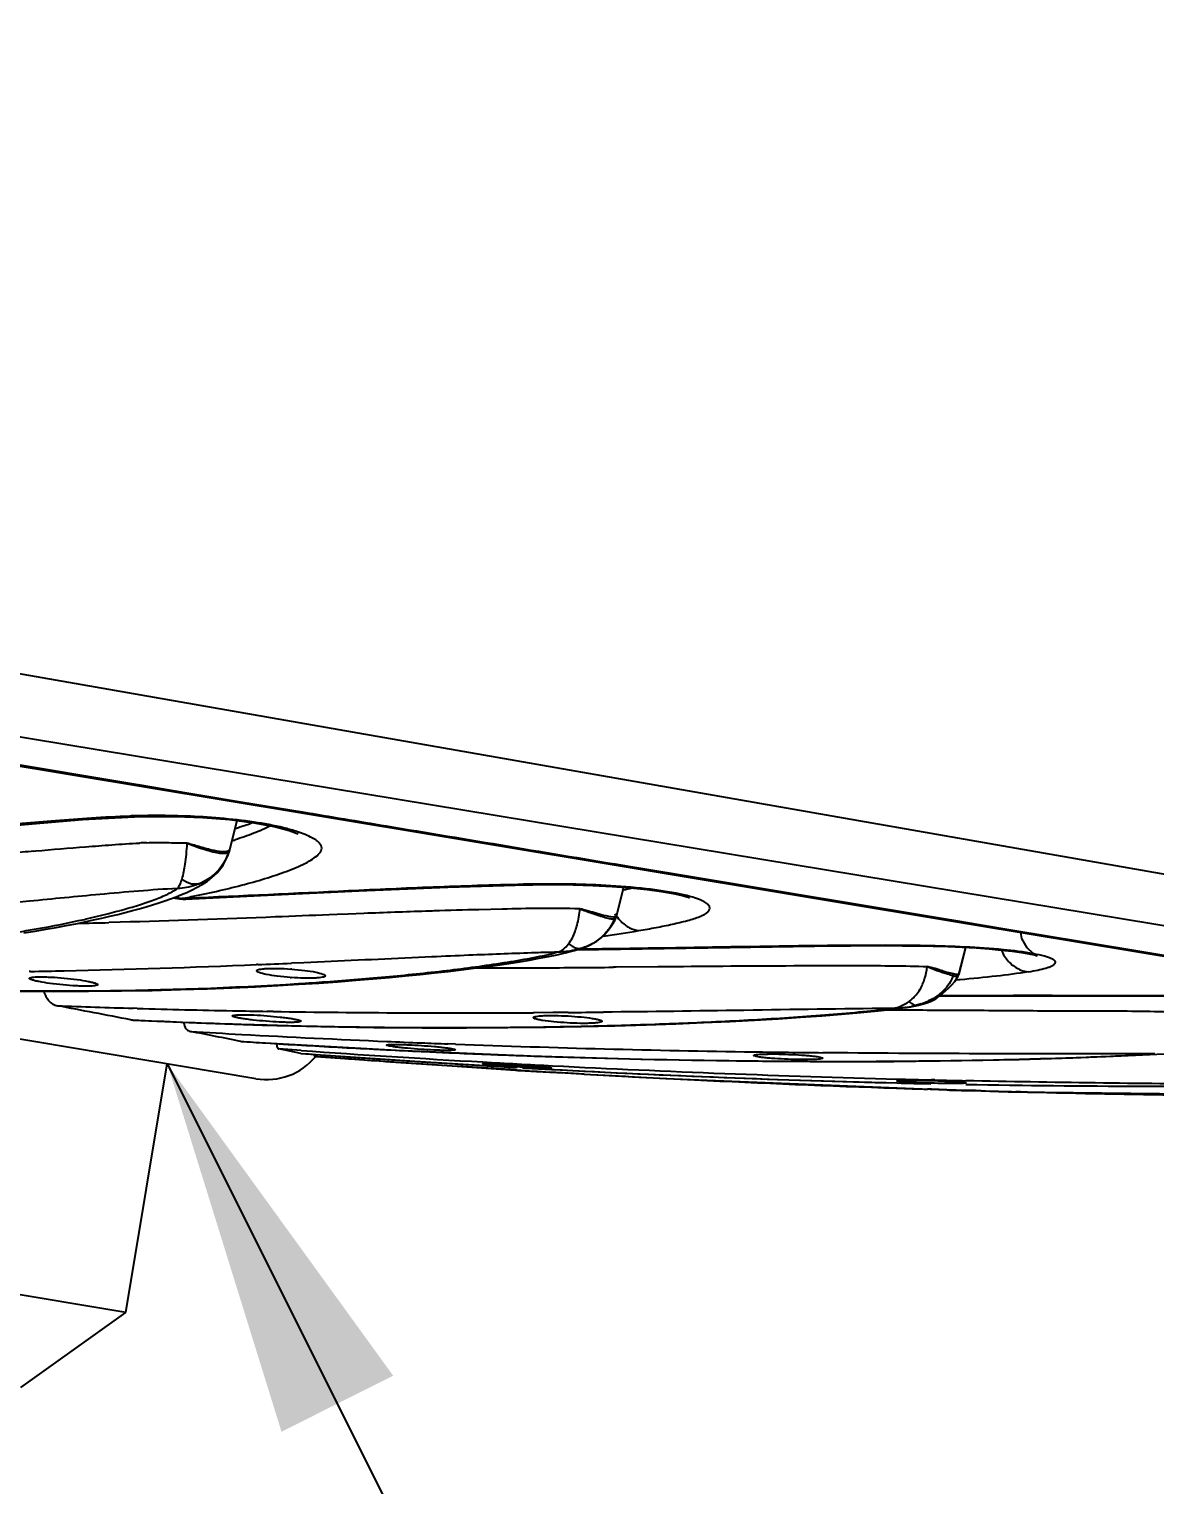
# Model space of a CAD drawing. Header units: millimetres. Extents: x 601 to 1195, y -13 to 407.
# Drawn here: x 843.23 to 850.63, y 293.9 to 303.48 of the extents above; entities that cross this region are included whole.
import ezdxf

# ---------------------------------------------------------------- set-up
doc = ezdxf.new("R2010")
doc.units = ezdxf.units.MM
doc.header["$LTSCALE"] = 0.1
doc.linetypes.add('CENTERX2', pattern=[101.6, 63.5, -12.7, 12.7, -12.7])
doc.layers.add('CENTER', color=1, linetype='CENTERX2')
doc.layers.add('DIM', color=3, linetype='Continuous')
doc.styles.get("Standard").update_dxf_attribs({"font": 'arial.ttf'})
doc.dimstyles.new('ISO-25', dxfattribs={"dimtxt": 2.5, "dimasz": 2.5, "dimexe": 1.25, "dimexo": 0.625, "dimtad": 1, "dimlfac": 1.666667, "dimtxsty": 'Standard', "dimcen": 2.5, "dimadec": 0, "dimazin": 0, "dimtfac": 1, "dimtmove": 0, "dimatfit": 3, "dimfxl": 0, "dimarcsym": 0})

# ---------------------------------------------------------------- blocks, each defined once
blk = doc.blocks.new('*D4')
at = {"layer": 'Defpoints', "color": 0}
for p in [(824.1651, 295.6455), (836.7548, 295.6455), (888.9578, 151.3703)]:
    blk.add_point(p, dxfattribs=at)
at = {"layer": 'DIM', "color": 0, "lineweight": -2}
for p, q in [((836.1298, 295.6455), (822.9151, 295.6455)), ((824.1651, 153.8703), (824.1651, 293.1455)), ((888.3328, 151.3703), (822.9151, 151.3703))]:
    blk.add_line(p, q, dxfattribs=at)
at = {"layer": 'DIM', "color": 0}
for points in [[(823.7484, 293.1455), (824.5818, 293.1455), (824.1651, 295.6455)], [(823.7484, 153.8703), (824.5818, 153.8703), (824.1651, 151.3703)]]:
    blk.add_solid(points, dxfattribs=at)
at = {"layer": 'DIM', "color": 0, "insert": (822.0377, 223.5079), "char_height": 2.5, "attachment_point": 5, "rotation": 90}
blk.add_mtext('240,46', dxfattribs=at)
blk = doc.blocks.new('*D5')
at = {"layer": 'Defpoints', "color": 0}
for p in [(838.0107, 303.1502), (836.2548, 292.657), (983.3242, 282.0503), (883.1603, 269.0496), (983.3242, 148.4962)]:
    blk.add_point(p, dxfattribs=at)
at = {"layer": 'DIM', "color": 0, "lineweight": -2}
blk.add_line((836.1516, 292.0406), (833.2544, 274.7278), dxfattribs=at)
blk.add_arc((983.3242, 1171.5096), 908.0016, 260.6577525, 269.8422475, dxfattribs=at)
at = {"layer": 'DIM', "color": 0}
for points in [[(835.8588, 275.1404), (835.9952, 275.9625), (833.4607, 275.9607)], [(980.8248, 263.9281), (980.8237, 263.0948), (983.3242, 263.508)]]:
    blk.add_solid(points, dxfattribs=at)
at = {"layer": 'DIM', "color": 0, "insert": (908.2917, 268.5214), "char_height": 2.5, "attachment_point": 5, "rotation": 355.25}
blk.add_mtext('10°', dxfattribs=at)
blk = doc.blocks.new('*D6')
at = {"layer": 'Defpoints', "color": 0}
for p in [(836.7548, 295.6455), (836.7548, 240.8604), (985.0157, 151.3703)]:
    blk.add_point(p, dxfattribs=at)
at = {"layer": 'DIM', "color": 0, "lineweight": -2}
for p, q in [((836.7548, 295.0205), (836.7548, 239.6104)), ((985.0157, 151.9953), (985.0157, 242.1104)), ((982.5157, 240.8604), (839.2548, 240.8604))]:
    blk.add_line(p, q, dxfattribs=at)
at = {"layer": 'DIM', "color": 0}
for points in [[(839.2548, 241.2771), (839.2548, 240.4438), (836.7548, 240.8604)], [(982.5157, 241.2771), (982.5157, 240.4438), (985.0157, 240.8604)]]:
    blk.add_solid(points, dxfattribs=at)
at = {"layer": 'DIM', "color": 0, "insert": (910.8853, 242.9878), "char_height": 2.5, "attachment_point": 5}
blk.add_mtext('247,1', dxfattribs=at)
blk = doc.blocks.new('*D7')
at = {"layer": 'Defpoints', "color": 0}
for p in [(1049.7114, 364.4281), (818.8103, 303.1346), (1049.7114, 217.4557)]:
    blk.add_point(p, dxfattribs=at)
at = {"layer": 'DIM', "color": 0, "lineweight": -2}
for p, q in [((818.8103, 303.7596), (818.8103, 365.6781)), ((1049.7114, 218.0807), (1049.7114, 365.6781)), ((821.3103, 364.4281), (1047.2114, 364.4281))]:
    blk.add_line(p, q, dxfattribs=at)
at = {"layer": 'DIM', "color": 0}
for points in [[(821.3103, 364.8448), (821.3103, 364.0115), (818.8103, 364.4281)], [(1047.2114, 364.8448), (1047.2114, 364.0115), (1049.7114, 364.4281)]]:
    blk.add_solid(points, dxfattribs=at)
at = {"layer": 'DIM', "color": 0, "insert": (934.2608, 366.5555), "char_height": 2.5, "attachment_point": 5}
blk.add_mtext('384,84', dxfattribs=at)

msp = doc.modelspace()

# ---------------------------------------------------------------- linework, layer by layer
for p, q in [((837.7039, 300.1953), (854.9157, 297.1776)), ((844.1383, 298.6581), (837.2868, 299.7904)), ((844.7182, 296.5717), (829.5269, 299.1139)), ((842.3297, 298.7683), (845.0186, 298.3206)), ((842.332, 298.7756), (843.9412, 298.5074)), ((854.588, 296.9358), (844.1383, 298.6581)), ((843.9412, 298.5074), (844.1076, 298.4797)), ((844.1076, 298.4797), (844.63, 298.3926)), ((844.63, 298.3926), (845.0217, 298.3274)), ((843.5773, 298.2777), (843.9187, 298.2956)), ((843.9186, 298.2956), (843.8896, 298.3005)), ((843.9187, 298.2956), (843.9186, 298.2956)), ((844.5431, 298.0719), (844.5943, 298.2699)), ((845.0186, 298.3206), (849.4331, 297.5868)), ((844.5439, 298.0711), (844.5441, 298.0768)), ((843.258, 298.0694), (843.2694, 298.0705)), ((844.5022, 297.977), (844.536, 298.0449)), ((844.536, 298.0449), (844.5435, 298.0694)), ((844.5435, 298.0694), (844.5439, 298.0711)), ((844.3991, 297.8728), (844.4287, 297.896)), ((844.4287, 297.896), (844.4624, 297.9272)), ((844.4624, 297.9272), (844.5022, 297.977)), ((847.1795, 297.9683), (847.2236, 297.961)), ((847.2236, 297.961), (847.5948, 297.8992)), ((847.5948, 297.8992), (849.2938, 297.6167)), ((844.2637, 297.7981), (844.2983, 297.8142)), ((844.2983, 297.8142), (844.3315, 297.8312)), ((844.3315, 297.8312), (844.3642, 297.8498)), ((844.3642, 297.8498), (844.3991, 297.8728)), ((845.3952, 297.8072), (845.9813, 297.8333)), ((845.9813, 297.8333), (846.497, 297.8479)), ((846.4964, 297.8517), (846.479, 297.8514)), ((846.4969, 297.8479), (846.479, 297.8514)), ((846.4969, 297.8479), (846.5393, 297.8485)), ((847.09, 297.6417), (847.1391, 297.8315)), ((844.0784, 297.7289), (844.118, 297.742)), ((844.118, 297.742), (844.1561, 297.7554)), ((844.2297, 297.7574), (844.2547, 297.7623)), ((844.2299, 297.7592), (844.2556, 297.7603)), ((844.2524, 297.7541), (844.2575, 297.7544)), ((844.2556, 297.7603), (844.2756, 297.7612)), ((844.2582, 297.7544), (844.2561, 297.7543)), ((843.6496, 297.6163), (843.7048, 297.6286)), ((843.7048, 297.6286), (843.7578, 297.641)), ((843.7509, 297.6593), (843.7559, 297.6606)), ((843.826, 297.6013), (843.7514, 297.5992)), ((843.8579, 297.6657), (843.9052, 297.6781)), ((845.2515, 297.6523), (845.1994, 297.6502)), ((845.3248, 297.6552), (845.2515, 297.6523)), ((845.428, 297.6593), (845.3248, 297.6552)), ((845.877, 297.6754), (845.8355, 297.674)), ((845.8885, 297.6758), (845.877, 297.6754)), ((846.3408, 297.6876), (846.1851, 297.6841)), ((847.0802, 297.6181), (847.085, 297.6283)), ((847.09, 297.6417), (847.09, 297.6418)), ((849.2938, 297.6167), (849.4351, 297.5932)), ((847.0152, 297.5256), (847.0372, 297.5517)), ((849.4331, 297.5868), (851.8912, 297.1781)), ((849.4351, 297.5932), (849.7353, 297.5433)), ((849.7353, 297.5433), (849.87, 297.5208)), ((849.87, 297.5208), (851.235, 297.2934)), ((846.7521, 297.3998), (846.8036, 297.413)), ((846.8036, 297.413), (846.8522, 297.4275)), ((846.8298, 297.4209), (847.2586, 297.4269)), ((846.8631, 297.4236), (846.8374, 297.4233)), ((846.8522, 297.4275), (846.8638, 297.4314)), ((846.8748, 297.4238), (846.8631, 297.4236)), ((846.8644, 297.4316), (846.8638, 297.4314)), ((846.8802, 297.4374), (846.8644, 297.4316)), ((846.8644, 297.4317), (846.8761, 297.4359)), ((846.8761, 297.4359), (846.8762, 297.436)), ((846.8762, 297.436), (846.8989, 297.4451)), ((846.8762, 297.436), (846.8797, 297.4373)), ((846.8989, 297.4451), (846.9173, 297.4532)), ((848.3921, 297.4446), (848.8659, 297.4474)), ((848.8659, 297.4474), (848.8581, 297.4496)), ((848.8659, 297.4474), (848.9701, 297.4469)), ((849.3861, 297.436), (849.3401, 297.2573)), ((849.3428, 297.2592), (849.3885, 297.4359)), ((844.7296, 297.3227), (844.7212, 297.3224)), ((845.0341, 297.3355), (844.9515, 297.332)), ((845.1687, 297.3413), (845.0341, 297.3355)), ((846.127, 297.3842), (846.1191, 297.3838)), ((846.1406, 297.3847), (846.127, 297.3842)), ((846.1451, 297.3849), (846.1406, 297.3847)), ((846.5817, 297.3641), (846.642, 297.3757)), ((846.642, 297.3757), (846.6988, 297.3876)), ((846.6988, 297.3876), (846.7521, 297.3998)), ((843.2346, 297.2778), (843.226, 297.2776)), ((847.0886, 297.3053), (847.0697, 297.3052)), ((847.3609, 297.3076), (847.0886, 297.3053)), ((847.395, 297.3079), (847.3609, 297.3076)), ((847.4258, 297.3082), (847.395, 297.3079)), ((849.3438, 297.2221), (849.3256, 297.2205)), ((849.3427, 297.259), (849.3401, 297.2574)), ((849.3504, 297.2227), (849.3438, 297.2221)), ((843.1275, 297.1482), (843.3832, 297.1467)), ((843.3832, 297.1467), (843.6177, 297.1473)), ((843.6634, 297.1505), (843.6787, 297.1506)), ((844.8614, 297.1851), (844.9997, 297.1931)), ((844.9997, 297.1931), (845.1309, 297.2016)), ((845.1309, 297.2016), (845.2556, 297.2103)), ((849.2509, 297.1472), (849.2748, 297.1696)), ((849.7062, 297.1174), (849.7005, 297.1186)), ((843.9378, 297.0345), (843.9099, 297.0353)), ((848.8086, 297.0188), (848.9138, 297.0305)), ((848.8737, 297.026), (848.9892, 297.0251)), ((848.9138, 297.0305), (848.9894, 297.0403)), ((848.9892, 297.0251), (849.0749, 297.0244)), ((848.9907, 297.0405), (848.9894, 297.0403)), ((849.0568, 297.0519), (849.0686, 297.0547)), ((849.0686, 297.0547), (849.0753, 297.0563)), ((849.0753, 297.0563), (849.0754, 297.0564)), ((849.0754, 297.0564), (849.0939, 297.0645)), ((849.1237, 297.0689), (849.1555, 297.0792)), ((849.2169, 297.118), (849.7005, 297.1174)), ((849.7005, 297.1174), (850.3044, 297.1175)), ((843.895, 296.9593), (843.9075, 296.9587)), ((843.8951, 296.9593), (843.9075, 296.958)), ((843.9074, 296.9578), (844.3303, 296.9397)), ((844.3303, 296.9397), (844.7595, 296.9252)), ((844.8304, 297.0144), (844.7917, 297.0151)), ((846.5472, 297.0063), (846.5417, 297.0062)), ((846.6715, 297.0071), (846.5472, 297.0063)), ((846.7714, 297.0078), (846.6715, 297.0071)), ((848.5709, 296.9967), (848.6941, 297.0076)), ((848.6941, 297.0076), (848.8086, 297.0188)), ((844.9309, 296.9217), (845.014, 296.9197)), ((846.3739, 296.9079), (846.6251, 296.9108)), ((846.6251, 296.9108), (846.8597, 296.915)), ((846.8597, 296.915), (847.0793, 296.9202)), ((844.6181, 296.8176), (844.6229, 296.817)), ((844.6229, 296.817), (845.642, 296.7588)), ((845.0131, 296.7385), (844.8682, 296.7677)), ((845.0149, 296.7574), (844.8682, 296.7677)), ((845.0131, 296.7385), (845.014, 296.7384)), ((845.014, 296.7384), (845.7639, 296.6864)), ((845.4942, 296.7667), (845.5777, 296.7624)), ((845.8051, 296.7515), (845.863, 296.7488)), ((846.0307, 296.7992), (845.9798, 296.8012)), ((848.4519, 296.743), (848.4463, 296.7431)), ((848.4782, 296.7427), (848.4519, 296.743)), ((850.4099, 296.7216), (850.6921, 296.7366)), ((843.8614, 295.0342), (844.135, 296.6693)), ((845.1006, 296.7205), (845.1117, 296.7187)), ((845.1116, 296.7186), (846.4246, 296.628)), ((845.7639, 296.6864), (846.4357, 296.6457)), ((846.208, 296.6432), (846.0433, 296.6539)), ((846.103, 296.6652), (846.2095, 296.6588)), ((846.3164, 296.6363), (846.208, 296.6432)), ((846.6447, 296.7181), (846.6876, 296.7167)), ((847.8785, 296.6893), (848.4273, 296.6852)), ((848.3647, 296.6863), (848.4463, 296.6861)), ((846.4247, 296.6296), (846.3164, 296.6363)), ((846.4303, 296.6277), (846.4246, 296.6281)), ((846.4246, 296.6281), (846.4415, 296.6271)), ((846.4346, 296.629), (846.4247, 296.6296)), ((846.491, 296.6241), (846.4303, 296.6277)), ((846.4415, 296.6271), (846.49, 296.6242)), ((846.49, 296.6242), (846.5633, 296.6199)), ((846.5633, 296.6199), (846.6505, 296.6146)), ((846.6505, 296.6146), (846.6598, 296.6141)), ((846.8079, 296.6068), (846.6506, 296.6159)), ((846.6598, 296.6141), (846.7355, 296.6097)), ((846.8765, 296.6029), (846.8079, 296.6068)), ((846.8764, 296.6013), (847.4143, 296.5724)), ((847.4143, 296.5724), (849.2621, 296.4979)), ((848.6024, 296.5529), (849.0195, 296.5421)), ((849.1833, 296.5637), (849.1626, 296.5642)), ((849.1433, 296.5027), (849.136, 296.5029)), ((849.1608, 296.5022), (849.1433, 296.5027)), ((849.2621, 296.499), (849.1608, 296.5022)), ((849.3866, 296.4953), (849.2621, 296.499)), ((849.2799, 296.4975), (849.2621, 296.498)), ((849.2621, 296.498), (849.2792, 296.4975)), ((849.3853, 296.4946), (849.4891, 296.4916)), ((849.4522, 296.4934), (849.3866, 296.4953)), ((849.3878, 296.5345), (849.4042, 296.5341)), ((849.4892, 296.4924), (849.4522, 296.4934)), ((849.4891, 296.4916), (849.5733, 296.4895)), ((849.7483, 296.4855), (849.7162, 296.4863)), ((849.7162, 296.4854), (852.1423, 296.4573)), ((849.7934, 296.4844), (849.7483, 296.4855)), ((843.8614, 295.0342), (839.6, 295.7473)), ((843.1706, 294.5414), (843.8614, 295.0342))]:
    msp.add_line(p, q)
for points in [[(842.1187, 298.135), (842.4393, 298.1691), (842.8177, 298.2087), (843.1958, 298.2456), (843.5773, 298.2777)], [(843.9186, 298.2956), (844.0181, 298.298), (844.1904, 298.2978), (844.3678, 298.2909), (844.5434, 298.2765), (844.7046, 298.2557), (844.8384, 298.2308), (844.9358, 298.2055), (844.9892, 298.186), (844.9957, 298.1828)], [(844.1561, 297.7554), (844.1927, 297.769), (844.2284, 297.7831), (844.2637, 297.7981)], [(844.2555, 297.7543), (844.7949, 297.7788), (845.3952, 297.8072)], [(846.5393, 297.8485), (846.672, 297.8491), (846.8038, 297.8478), (846.9341, 297.8441), (847.0615, 297.8375), (847.182, 297.8282), (847.2913, 297.8168), (847.3858, 297.8039), (847.4632, 297.7903), (847.5223, 297.7769), (847.5612, 297.7655), (847.5699, 297.7624)], [(843.9052, 297.6781), (843.9508, 297.6906), (843.9949, 297.7032), (844.0374, 297.716), (844.0784, 297.7289)], [(844.1767, 297.7631), (844.187, 297.7607), (844.2024, 297.7578), (844.2159, 297.7559), (844.2275, 297.7548), (844.2372, 297.7542), (844.2451, 297.754), (844.2524, 297.7541)], [(843.1917, 297.5312), (843.2657, 297.5432), (843.3367, 297.5553), (843.4046, 297.5674), (843.4697, 297.5796), (843.5322, 297.5918), (843.5921, 297.604), (843.6496, 297.6163)], [(843.7578, 297.641), (843.8088, 297.6533), (843.8579, 297.6657)], [(847.0372, 297.5517), (847.0543, 297.5748), (847.0684, 297.5964), (847.0802, 297.6181)], [(847.085, 297.6283), (847.0872, 297.6336), (847.0888, 297.6381), (847.09, 297.6416)], [(846.9173, 297.4532), (846.9373, 297.463), (846.9613, 297.4779), (846.9884, 297.4993), (847.0152, 297.5256)], [(849.8455, 297.3842), (849.8552, 297.3812), (849.8532, 297.3823), (849.8296, 297.3967), (849.7921, 297.4324), (849.7568, 297.4936), (849.749, 297.5343)], [(847.2586, 297.4269), (847.8346, 297.4361), (848.3921, 297.4446)], [(848.9701, 297.4469), (849.072, 297.4458), (849.1718, 297.4439), (849.2695, 297.4411), (849.3646, 297.4372)], [(849.3646, 297.4372), (849.4556, 297.4322), (849.5415, 297.426), (849.6208, 297.4188), (849.6922, 297.4109), (849.7537, 297.4025), (849.803, 297.394), (849.8377, 297.3863), (849.8455, 297.3842)], [(845.2556, 297.2103), (845.3744, 297.2193), (845.4876, 297.2286), (845.5956, 297.2381), (845.6988, 297.2478), (845.7974, 297.2577), (845.8917, 297.2677), (845.982, 297.2778), (846.0686, 297.2881), (846.1517, 297.2985), (846.2315, 297.309), (846.3081, 297.3198), (846.3815, 297.3306), (846.4515, 297.3417), (846.5182, 297.3528), (846.5817, 297.3641)], [(849.2748, 297.1696), (849.2958, 297.1907), (849.3146, 297.2121), (849.3307, 297.2349), (849.3373, 297.2463)], [(849.3373, 297.2463), (849.3401, 297.2522), (849.3423, 297.2576), (849.3427, 297.259)], [(843.6177, 297.1473), (843.834, 297.1497), (844.0347, 297.1533), (844.2217, 297.1581)], [(844.2217, 297.1581), (844.3966, 297.1638), (844.5608, 297.1703), (844.7154, 297.1774), (844.8614, 297.1851)], [(849.1555, 297.0792), (849.1914, 297.0985), (849.2236, 297.1231), (849.2509, 297.1472)], [(848.9906, 297.0404), (848.9973, 297.0414), (849.0069, 297.0429), (849.0165, 297.0444), (849.0258, 297.046), (849.0353, 297.0477), (849.0455, 297.0496), (849.0568, 297.0519)], [(849.0754, 297.0564), (849.0994, 297.0627), (849.1237, 297.0689)], [(850.3044, 297.1175), (850.6116, 297.1166), (850.9001, 297.1142), (851.1701, 297.1089)], [(847.0793, 296.9202), (847.2854, 296.9264), (847.4794, 296.9333), (847.6622, 296.9408), (847.8349, 296.949), (847.9983, 296.9576), (848.1532, 296.9667), (848.3002, 296.9763), (848.4396, 296.9863), (848.5709, 296.9967)], [(844.7595, 296.9252), (845.1442, 296.9156), (845.4928, 296.9098), (845.811, 296.907), (846.1034, 296.9065), (846.3739, 296.9079)], [(845.642, 296.7588), (846.518, 296.7218), (847.2504, 296.7004), (847.8785, 296.6893)], [(846.4718, 296.6436), (847.0938, 296.6111), (847.6481, 296.5863), (848.1478, 296.5674), (848.6024, 296.5529)], [(848.4273, 296.6852), (848.913, 296.6863), (849.3471, 296.6911), (849.738, 296.6989), (850.0912, 296.7091), (850.4099, 296.7216)], [(849.4042, 296.5341), (849.7611, 296.5286), (850.0935, 296.5251), (850.4045, 296.5232), (850.6962, 296.5228), (850.9705, 296.5237), (851.2286, 296.5257), (851.4714, 296.5287)]]:
    msp.add_lwpolyline(points)
for centre, radius, start, end in [((844.0863, 291.8019), 6.5016, 91.48433, 91.73383), ((844.0637, 292.7812), 5.5219, 90.28005, 91.51295), ((844.5661, 296.8635), 1.3996, 74.46112, 76.18565), ((844.6367, 297.115), 1.1384, 72.46988, 74.49361), ((844.0962, 295.1704), 2.9558, 91.88302, 92.81403), ((844.2581, 298.1513), 0.2955, 343.57931, 345.40531), ((843.7176, 300.8392), 2.8305, 287.32476, 287.77291), ((847.721, 249.8909), 48.3848, 95.2924, 95.47551), ((844.2327, 298.1594), 0.3222, 317.9878, 343.48253), ((844.5235, 298.0795), 0.0212, 323.72854, 326.64749), ((846.535, 300.7158), 2.9625, 281.68293, 282.80882), ((844.2593, 297.9833), 0.2278, 251.70591, 262.55534), ((842.6352, 305.9987), 8.3941, 281.1237, 281.47989), ((841.9708, 364.0847), 66.5093, 271.354937, 271.534129), ((842.2627, 303.5492), 6.0752, 282.24611, 282.73475), ((842.3629, 303.1075), 5.6222, 282.73107, 283.51325), ((842.4847, 302.6011), 5.1014, 283.51225, 284.37191), ((842.6372, 302.0091), 4.4901, 284.42743, 285.27616), ((848.6638, 214.1374), 83.5845, 91.939148, 92.218633), ((846.8083, 269.9916), 27.6995, 91.28922, 91.90297), ((847.2931, 297.7783), 0.244, 213.39856, 224.64611), ((847.0852, 297.643), 0.00497, 330.90077, 345.48866), ((845.8293, 305.8127), 8.3851, 278.05198, 279.65633), ((846.7112, 297.8782), 0.4722, 283.82913, 288.85184), ((841.8625, 367.444), 70.1798, 271.300879, 272.334553), ((840.2497, 408.0159), 110.7838, 272.317533, 272.432436), ((842.1698, 355.6403), 58.3722, 271.045199, 271.262335), ((845.0811, 299.0313), 1.7986, 265.6331, 265.83892), ((844.8183, 295.522), 1.7764, 85.63735, 85.84632), ((846.1162, 398.3607), 101.0598, 270.030794, 270.272345), ((845.843, 448.6447), 151.3446, 270.285257, 270.464412), ((849.6703, 298.7348), 1.5172, 253.4065, 255.44071), ((843.3966, 326.1774), 29.0282, 269.38436, 270.12297), ((843.3974, 325.0132), 27.864, 270.12639, 270.54684), ((843.4328, 322.4886), 25.3392, 270.55599, 273.53987), ((843.6276, 318.8872), 21.7326, 273.6134, 274.09427), ((848.8603, 297.2924), 0.2623, 311.93977, 320.02329), ((849.6826, 527.1468), 230.0282, 269.884833, 270.00441), ((809.3194, 118.3119), 181.9625, 79.046325, 79.201125), ((845.7737, 359.9707), 62.9629, 267.850695, 268.303705), ((845.8983, 364.3624), 67.3564, 268.332114, 268.864326), ((848.9069, 297.6421), 0.6074, 277.93231, 281.81757), ((849.1802, 297.2695), 0.2512, 228.38285, 229.53771), ((848.8461, 297.3083), 0.2836, 306.28724, 311.9273), ((848.9469, 297.4951), 0.4551, 288.85553, 294.64864), ((846.124, 344.0306), 47.124, 267.30406, 268.10279), ((845.956, 367.2041), 70.1987, 268.863181, 269.049646), ((846.0706, 342.5121), 45.6046, 268.1067, 268.39171), ((846.0672, 376.8138), 79.809, 269.112098, 270.340661), ((845.8573, 413.151), 116.1468, 270.450964, 270.565682), ((817.393, 159.6917), 139.8025, 78.77046, 78.908493), ((848.7959, 373.1263), 76.3767, 266.616103, 266.868911), ((848.9633, 376.2928), 79.5475, 266.873096, 267.561377), ((846.0543, 341.9375), 45.0298, 268.39193, 268.57039), ((845.996, 339.0141), 42.1058, 268.6636, 271.05988), ((846.0598, 334.0285), 37.1199, 271.10379, 271.44657), ((848.9154, 363.0855), 66.407, 266.289623, 266.431374), ((848.8828, 362.5613), 65.8819, 266.431288, 266.636832), ((851.0917, 378.8776), 82.3637, 265.7676, 266.3217), ((851.1776, 385.0901), 88.5474, 266.009086, 266.783944), ((848.8275, 361.6086), 64.9275, 266.6363, 267.057212), ((848.7663, 360.4203), 63.7376, 267.13242, 267.337064), ((849.0611, 378.5445), 81.8014, 267.56004, 267.719665), ((849.0962, 379.423), 82.6806, 267.719595, 267.839856), ((848.7335, 359.7099), 63.0265, 267.389561, 267.540555), ((848.7093, 359.1449), 62.461, 267.540459, 267.754699), ((849.2921, 385.4601), 88.7208, 267.893349, 269.160903), ((849.5103, 398.9871), 102.2496, 269.149619, 269.277906), ((849.5838, 404.8144), 108.0773, 269.27787, 269.396927), ((844.7877, 296.986), 0.42, 260.5, 320.46987), ((852.0206, 387.498), 91.0406, 265.640855, 265.894517), ((852.0314, 387.6498), 91.1927, 265.89453, 266.235002), ((851.0289, 377.9146), 81.3986, 266.322361, 266.530589), ((850.9882, 377.2371), 80.7199, 266.606057, 266.767065), ((851.2388, 386.1582), 89.6173, 266.783229, 266.928394), ((848.675, 358.2607), 61.5762, 267.754356, 268.110464), ((851.2595, 386.5436), 90.0032, 266.928396, 267.076968), ((850.9611, 376.7563), 80.2384, 266.807658, 266.928153), ((851.3692, 388.9296), 92.3918, 267.084453, 268.489779), ((848.603, 355.9509), 59.2652, 268.147893, 269.410176), ((848.5577, 352.5609), 55.8749, 269.42086, 269.65586), ((848.5505, 351.4116), 54.7256, 269.65614, 269.80538), ((852.0415, 387.8054), 91.3487, 266.481028, 266.616728), ((850.8549, 374.6739), 78.1532, 266.924114, 268.591558), ((844.3299, 255.6223), 41.0579, 86.44407, 86.64107), ((852.0435, 387.838), 91.3814, 266.758601, 267.214487), ((852.0374, 387.7075), 91.2506, 267.214287, 268.05004), ((850.7345, 370.5141), 73.9918, 268.605559, 268.778316), ((851.5093, 393.9347), 97.3988, 268.485004, 268.619393), ((851.555, 395.8369), 99.3016, 268.631423, 268.749647), ((852.0337, 387.6087), 91.1518, 268.050259, 268.178291), ((850.3455, 332.6914), 36.2095, 268.31252, 268.48059), ((852.0317, 387.5361), 91.0792, 268.400384, 268.543268), ((852.0032, 386.016), 89.5589, 268.586089, 269.88717)]:
    msp.add_arc(centre, radius, start, end)
for points, knots in [([(842.1656, 298.1499), (842.4313, 298.1776), (842.8421, 298.221), (843.332, 298.2676), (843.6411, 298.2894), (843.8048, 298.2986), (843.8896, 298.3009)], [0, 0, 0, 0, 0.462927, 0.716026, 0.852892, 1, 1, 1, 1]), ([(844.9003, 298.2226), (844.8364, 298.2384), (844.697, 298.2641), (844.4089, 298.2957), (844.1848, 298.3038), (844.0367, 298.3031)], [0, 0, 0, 0, 0.227293, 0.48851, 1, 1, 1, 1]), ([(845.0217, 298.3274), (845.2057, 298.2967), (845.925, 298.177), (846.6443, 298.0573), (847.1795, 297.9683)], [0, 0, 0, 0, 0.25587, 1, 1, 1, 1]), ([(844.3059, 297.7725), (844.3634, 297.7842), (844.4759, 297.8083), (844.6394, 297.8484), (844.7689, 297.8853), (844.8661, 297.9173), (844.9336, 297.9418), (844.9963, 297.9671), (845.0524, 297.9936), (845.0996, 298.0218), (845.1355, 298.05), (845.1537, 298.0818), (845.1475, 298.1078), (845.1329, 298.1265), (845.1091, 298.1453), (845.0585, 298.1736), (845.0131, 298.1899), (844.9796, 298.2005)], [0, 0, 0, 0, 0.155257, 0.304243, 0.444879, 0.511243, 0.574753, 0.634785, 0.689906, 0.738693, 0.779528, 0.811419, 0.827326, 0.847096, 0.873164, 0.907006, 1, 1, 1, 1]), ([(844.8137, 298.2353), (844.7784, 298.2168), (844.7016, 298.1842), (844.6229, 298.157), (844.5816, 298.1438)], [0, 0, 0, 0, 0.478898, 1, 1, 1, 1]), ([(844.5818, 298.219), (844.5916, 298.222), (844.6298, 298.234), (844.6677, 298.2467), (844.6958, 298.2567)], [0, 0, 0, 0, 0.255711, 1, 1, 1, 1]), ([(843.2694, 298.0705), (843.3787, 298.0805), (843.5456, 298.0943), (843.7728, 298.1115), (843.8907, 298.1198), (843.9511, 298.1227)], [0, 0, 0, 0, 0.481528, 0.734665, 1, 1, 1, 1]), ([(843.9991, 298.1247), (844.0417, 298.1261), (844.1304, 298.1254), (844.2189, 298.1241), (844.2648, 298.1235)], [0, 0, 0, 0, 0.481774, 1, 1, 1, 1]), ([(844.2643, 298.1203), (844.263, 298.0962), (844.2588, 298.0503), (844.25, 297.9716), (844.2391, 297.9174), (844.2296, 297.8856)], [0, 0, 0, 0, 0.304447, 0.581508, 1, 1, 1, 1]), ([(844.2646, 298.1221), (844.2801, 298.1165), (844.3107, 298.1026), (844.376, 298.0824), (844.4374, 298.0629), (844.4922, 298.0546), (844.5198, 298.0549), (844.536, 298.0607), (844.5405, 298.0669)], [0, 0, 0, 0, 0.171513, 0.348427, 0.70909, 0.841036, 0.919657, 1, 1, 1, 1]), ([(844.4265, 298.0764), (844.3984, 298.083), (844.3447, 298.0994), (844.2905, 298.1137), (844.2646, 298.1221)], [0, 0, 0, 0, 0.51549, 1, 1, 1, 1]), ([(844.5106, 298.0645), (844.5057, 298.0643), (844.4773, 298.0649), (844.4494, 298.0711), (844.4265, 298.0764)], [0, 0, 0, 0, 0.17081, 1, 1, 1, 1]), ([(844.5437, 298.0769), (844.5427, 298.0753), (844.5344, 298.0662), (844.5207, 298.0649), (844.5106, 298.0645)], [0, 0, 0, 0, 0.15836, 1, 1, 1, 1]), ([(844.5405, 298.0669), (844.5369, 298.0549), (844.5207, 298.0114), (844.4953, 297.9715), (844.4732, 297.9462)], [0, 0, 0, 0, 0.272936, 1, 1, 1, 1]), ([(844.2296, 297.8856), (844.2255, 297.8723), (844.2176, 297.8511), (844.2073, 297.8302), (844.2012, 297.8237)], [0, 0, 0, 0, 0.611111, 1, 1, 1, 1]), ([(844.2296, 297.8856), (844.2494, 297.8722), (844.2907, 297.8482), (844.3383, 297.8545), (844.3588, 297.8609)], [0, 0, 0, 0, 0.527973, 1, 1, 1, 1]), ([(844.4711, 297.9438), (844.4633, 297.935), (844.4306, 297.9021), (844.3912, 297.8762), (844.36, 297.8614)], [0, 0, 0, 0, 0.255054, 1, 1, 1, 1]), ([(844.2012, 297.8237), (844.0308, 297.8147), (843.7065, 297.7866), (843.3826, 297.7551), (843.2286, 297.7395)], [0, 0, 0, 0, 0.524393, 1, 1, 1, 1]), ([(843.8202, 297.6777), (843.8576, 297.6879), (843.9299, 297.7087), (844.0328, 297.743), (844.1117, 297.774), (844.1668, 297.8012), (844.191, 297.8157), (844.2016, 297.8236)], [0, 0, 0, 0, 0.283713, 0.55036, 0.794044, 0.903024, 1, 1, 1, 1]), ([(844.361, 297.8614), (844.3482, 297.8554), (844.2972, 297.8347), (844.242, 297.8252), (844.2012, 297.8237)], [0, 0, 0, 0, 0.257728, 1, 1, 1, 1]), ([(844.2756, 297.7612), (844.6259, 297.7764), (845.1616, 297.8019), (845.7945, 297.8312), (846.1788, 297.8449), (846.3775, 297.8507), (846.4791, 297.8518)], [0, 0, 0, 0, 0.476928, 0.729597, 0.861868, 1, 1, 1, 1]), ([(847.51, 297.7864), (847.4356, 297.8022), (847.2721, 297.8257), (846.934, 297.8532), (846.6707, 297.8541), (846.4964, 297.8517)], [0, 0, 0, 0, 0.224339, 0.486103, 1, 1, 1, 1]), ([(843.2286, 297.7395), (843.1994, 297.7366), (843.0844, 297.7249), (842.9695, 297.7131), (842.8837, 297.7043)], [0, 0, 0, 0, 0.254044, 1, 1, 1, 1]), ([(844.1882, 297.7656), (844.188, 297.7658), (844.1878, 297.7663), (844.1878, 297.7668), (844.1878, 297.767)], [0, 0, 0, 0, 0.534655, 1, 1, 1, 1]), ([(844.2489, 297.754), (844.2425, 297.7539), (844.2296, 297.7544), (844.2113, 297.7565), (844.1976, 297.7601), (844.1896, 297.7633), (844.1882, 297.7656)], [0, 0, 0, 0, 0.303429, 0.622131, 0.869768, 1, 1, 1, 1]), ([(847.2359, 297.5464), (847.274, 297.553), (847.3481, 297.5662), (847.455, 297.5877), (847.5383, 297.6075), (847.5983, 297.6246), (847.6361, 297.6376), (847.6668, 297.6515), (847.6891, 297.6663), (847.7035, 297.683), (847.7043, 297.7041), (847.6887, 297.7231), (847.6441, 297.751), (847.5996, 297.7642), (847.5658, 297.7732)], [0, 0, 0, 0, 0.173462, 0.338185, 0.489378, 0.557749, 0.618154, 0.668572, 0.708294, 0.73828, 0.763733, 0.795574, 0.842766, 1, 1, 1, 1]), ([(847.5658, 297.7732), (847.5614, 297.7744), (847.5429, 297.7791), (847.5243, 297.7834), (847.51, 297.7864)], [0, 0, 0, 0, 0.235268, 1, 1, 1, 1]), ([(843.1226, 297.5326), (843.1595, 297.5384), (843.3029, 297.5621), (843.4457, 297.5893), (843.5513, 297.6123)], [0, 0, 0, 0, 0.256494, 1, 1, 1, 1]), ([(845.1994, 297.6502), (845.0819, 297.6455), (844.6241, 297.6271), (844.1663, 297.6107), (843.826, 297.6013)], [0, 0, 0, 0, 0.256747, 1, 1, 1, 1]), ([(846.8494, 297.6895), (846.7615, 297.6918), (846.5919, 297.6941), (846.4224, 297.6896), (846.3408, 297.6876)], [0, 0, 0, 0, 0.51849, 1, 1, 1, 1]), ([(846.7743, 297.4585), (846.7837, 297.4712), (846.8082, 297.5102), (846.8348, 297.5883), (846.846, 297.6536), (846.8494, 297.6895)], [0, 0, 0, 0, 0.19305, 0.558755, 1, 1, 1, 1]), ([(846.8488, 297.6897), (846.8746, 297.6801), (846.9136, 297.666), (846.9662, 297.6483), (847.0042, 297.6364), (847.0388, 297.6271), (847.063, 297.6225), (847.0825, 297.6226), (847.085, 297.6283)], [0, 0, 0, 0, 0.334235, 0.503578, 0.670723, 0.821701, 0.924423, 1, 1, 1, 1]), ([(846.8536, 297.6912), (846.8659, 297.6879), (846.9161, 297.6744), (846.9657, 297.6588), (847.0037, 297.6491)], [0, 0, 0, 0, 0.246407, 1, 1, 1, 1]), ([(847.0037, 297.6491), (847.0253, 297.6435), (847.0522, 297.6371), (847.0812, 297.6356), (847.0885, 297.6387), (847.0895, 297.6406)], [0, 0, 0, 0, 0.760925, 0.925079, 1, 1, 1, 1]), ([(847.085, 297.6283), (847.086, 297.6305), (847.0853, 297.6344), (847.0837, 297.6374), (847.0833, 297.6383)], [0, 0, 0, 0, 0.700486, 1, 1, 1, 1]), ([(847.0897, 297.6459), (847.0894, 297.6466), (847.088, 297.6498), (847.0858, 297.6527), (847.0839, 297.6548)], [0, 0, 0, 0, 0.21285, 1, 1, 1, 1]), ([(847.1195, 297.6069), (847.136, 297.5902), (847.1721, 297.563), (847.2152, 297.5492), (847.2359, 297.5464)], [0, 0, 0, 0, 0.52991, 1, 1, 1, 1]), ([(847.0123, 297.5235), (847.003, 297.5137), (846.9642, 297.4777), (846.9169, 297.4516), (846.8802, 297.4374)], [0, 0, 0, 0, 0.255507, 1, 1, 1, 1]), ([(846.6999, 297.4044), (846.7141, 297.4061), (846.7424, 297.423), (846.764, 297.4452), (846.7743, 297.4585)], [0, 0, 0, 0, 0.4596, 1, 1, 1, 1]), ([(846.824, 297.4197), (846.8139, 297.4172), (846.7732, 297.4086), (846.7316, 297.4048), (846.7006, 297.4043)], [0, 0, 0, 0, 0.252779, 1, 1, 1, 1]), ([(846.7727, 297.4612), (846.7806, 297.4552), (846.7956, 297.4446), (846.8189, 297.4325), (846.8423, 297.4282), (846.8573, 297.4305), (846.8644, 297.4323)], [0, 0, 0, 0, 0.297132, 0.551154, 0.780848, 1, 1, 1, 1]), ([(848.8581, 297.4496), (848.5193, 297.4496), (847.8582, 297.4391), (847.1971, 297.4282), (846.8748, 297.4238)], [0, 0, 0, 0, 0.512461, 1, 1, 1, 1]), ([(849.834, 297.3933), (849.7681, 297.4058), (849.6178, 297.4247), (849.379, 297.4394), (849.12, 297.448), (848.945, 297.4494), (848.8581, 297.4496)], [0, 0, 0, 0, 0.205748, 0.463601, 0.733524, 1, 1, 1, 1]), ([(849.6215, 297.4175), (849.6329, 297.3907), (849.6633, 297.3417), (849.7091, 297.3062), (849.7336, 297.2942)], [0, 0, 0, 0, 0.516518, 1, 1, 1, 1]), ([(846.1191, 297.3838), (846.0377, 297.3804), (845.7209, 297.3664), (845.4042, 297.3517), (845.1687, 297.3413)], [0, 0, 0, 0, 0.256846, 1, 1, 1, 1]), ([(845.1793, 297.2101), (845.3184, 297.22), (845.5912, 297.2423), (845.9895, 297.2845), (846.3064, 297.327), (846.5408, 297.3676), (846.6497, 297.3905), (846.7005, 297.4042)], [0, 0, 0, 0, 0.272601, 0.534982, 0.782682, 0.897304, 1, 1, 1, 1]), ([(846.6998, 297.4044), (846.6521, 297.4032), (846.4671, 297.3978), (846.2822, 297.3907), (846.1451, 297.3849)], [0, 0, 0, 0, 0.25815, 1, 1, 1, 1]), ([(849.1339, 297.3077), (848.9848, 297.3127), (848.7634, 297.3149), (848.4709, 297.3139), (848.0507, 297.3138), (847.7027, 297.3105), (847.4258, 297.3082)], [0, 0, 0, 0, 0.262028, 0.388813, 0.51367, 1, 1, 1, 1]), ([(849.7995, 297.2753), (849.8202, 297.2789), (849.8584, 297.286), (849.9035, 297.2967), (849.9338, 297.3062), (849.9514, 297.3131), (849.9648, 297.3202), (849.9739, 297.3277), (849.9783, 297.3368), (849.975, 297.3464), (849.9656, 297.3546), (849.9509, 297.3627), (849.93, 297.3706), (849.8906, 297.382), (849.8577, 297.3888), (849.834, 297.3933)], [0, 0, 0, 0, 0.178686, 0.330871, 0.394625, 0.448492, 0.491482, 0.523651, 0.547783, 0.571654, 0.604452, 0.651169, 0.714283, 0.794634, 1, 1, 1, 1]), ([(843.4494, 297.1891), (843.4207, 297.1918), (843.368, 297.1977), (843.3061, 297.2074), (843.2666, 297.2156), (843.2461, 297.2216), (843.2346, 297.2256), (843.2282, 297.2305), (843.2285, 297.2325)], [0, 0, 0, 0, 0.379302, 0.700654, 0.823795, 0.915787, 0.973767, 1, 1, 1, 1]), ([(843.2285, 297.2325), (843.2288, 297.2346), (843.2365, 297.2379), (843.2491, 297.24), (843.2708, 297.2419), (843.2987, 297.2424), (843.3329, 297.242), (843.3862, 297.2398), (843.4281, 297.2367), (843.4569, 297.234)], [0, 0, 0, 0, 0.027882, 0.087719, 0.180873, 0.304264, 0.453737, 0.623945, 1, 1, 1, 1]), ([(843.4569, 297.234), (843.4855, 297.2314), (843.5382, 297.2255), (843.6002, 297.2157), (843.6396, 297.2074), (843.6601, 297.2015), (843.6716, 297.1974), (843.678, 297.1925), (843.6777, 297.1905)], [0, 0, 0, 0, 0.379312, 0.700657, 0.823772, 0.915749, 0.973735, 1, 1, 1, 1]), ([(844.9442, 297.2379), (844.9155, 297.2401), (844.8625, 297.2455), (844.7942, 297.2555), (844.7493, 297.2667), (844.7288, 297.2746), (844.7232, 297.2805), (844.7235, 297.2827)], [0, 0, 0, 0, 0.377921, 0.698029, 0.912318, 0.97089, 1, 1, 1, 1]), ([(844.7235, 297.2827), (844.7239, 297.285), (844.7309, 297.2894), (844.7439, 297.2925), (844.7649, 297.2956), (844.8048, 297.2983), (844.8665, 297.2984), (844.9187, 297.2958), (844.947, 297.2938)], [0, 0, 0, 0, 0.031334, 0.092326, 0.185367, 0.307857, 0.624831, 1, 1, 1, 1]), ([(845.174, 297.2484), (845.1737, 297.246), (845.1667, 297.2416), (845.1537, 297.2386), (845.1327, 297.2355), (845.0927, 297.2328), (845.0311, 297.2328), (844.9789, 297.2354), (844.9506, 297.2375)], [0, 0, 0, 0, 0.031323, 0.092291, 0.185314, 0.307796, 0.624793, 1, 1, 1, 1]), ([(844.9534, 297.2933), (844.9821, 297.2911), (845.0352, 297.2857), (845.1034, 297.2756), (845.1483, 297.2645), (845.1688, 297.2564), (845.1744, 297.2505), (845.174, 297.2484)], [0, 0, 0, 0, 0.377886, 0.697985, 0.912273, 0.970863, 1, 1, 1, 1]), ([(849.0612, 297.1239), (849.0707, 297.1353), (849.0936, 297.1678), (849.1196, 297.2298), (849.1308, 297.2808), (849.1339, 297.3077)], [0, 0, 0, 0, 0.222547, 0.593014, 1, 1, 1, 1]), ([(849.1338, 297.3101), (849.1548, 297.3016), (849.1861, 297.2883), (849.2287, 297.274), (849.2599, 297.2637), (849.2886, 297.2545), (849.3132, 297.2477), (849.3274, 297.2447), (849.3364, 297.2446), (849.3373, 297.2463)], [0, 0, 0, 0, 0.316655, 0.47412, 0.628956, 0.775508, 0.899462, 0.973042, 1, 1, 1, 1]), ([(849.2371, 297.2809), (849.22, 297.286), (849.1859, 297.2969), (849.1511, 297.3054), (849.1338, 297.3101)], [0, 0, 0, 0, 0.498943, 1, 1, 1, 1]), ([(849.3085, 297.2598), (849.3041, 297.2463), (849.2836, 297.1981), (849.2488, 297.1569), (849.2197, 297.1325)], [0, 0, 0, 0, 0.272447, 1, 1, 1, 1]), ([(849.3401, 297.2574), (849.338, 297.2569), (849.332, 297.2571), (849.3149, 297.2596), (849.3001, 297.2635), (849.289, 297.2664)], [0, 0, 0, 0, 0.124436, 0.337181, 1, 1, 1, 1]), ([(849.3373, 297.2463), (849.3382, 297.2479), (849.3338, 297.2534), (849.3303, 297.2562), (849.3276, 297.2584)], [0, 0, 0, 0, 0.346611, 1, 1, 1, 1]), ([(849.7995, 297.2759), (849.7302, 297.2634), (849.5804, 297.2449), (849.4304, 297.2299), (849.3504, 297.2227)], [0, 0, 0, 0, 0.467421, 1, 1, 1, 1]), ([(849.7336, 297.2942), (849.739, 297.2915), (849.76, 297.2823), (849.7827, 297.2769), (849.7995, 297.2753)], [0, 0, 0, 0, 0.263599, 1, 1, 1, 1]), ([(843.3228, 297.1454), (843.3307, 297.1228), (843.3459, 297.0901), (843.3815, 297.0613), (843.4019, 297.054), (843.4123, 297.0521)], [0, 0, 0, 0, 0.530947, 0.764698, 1, 1, 1, 1]), ([(843.6777, 297.1905), (843.6774, 297.1884), (843.6698, 297.1851), (843.6571, 297.183), (843.6354, 297.1812), (843.6075, 297.1806), (843.5734, 297.1811), (843.52, 297.1833), (843.4781, 297.1864), (843.4494, 297.1891)], [0, 0, 0, 0, 0.027888, 0.087709, 0.180849, 0.30423, 0.453701, 0.623915, 1, 1, 1, 1]), ([(849.2197, 297.1325), (849.2006, 297.1166), (849.173, 297.0981), (849.1432, 297.0843), (849.1358, 297.081)], [0, 0, 0, 0, 0.755154, 1, 1, 1, 1]), ([(851.3416, 297.1034), (851.0675, 297.1161), (850.5202, 297.1182), (849.9732, 297.1184), (849.7005, 297.1186)], [0, 0, 0, 0, 0.501518, 1, 1, 1, 1]), ([(846.9969, 296.9204), (847.1642, 296.9247), (847.4949, 296.9353), (847.9825, 296.9586), (848.3775, 296.9843), (848.6788, 297.01), (848.8232, 297.025), (848.8927, 297.0338)], [0, 0, 0, 0, 0.264369, 0.522361, 0.770933, 0.889299, 1, 1, 1, 1]), ([(848.8923, 297.034), (848.5707, 297.0319), (847.9413, 297.0216), (847.3119, 297.0129), (847.004, 297.0099)], [0, 0, 0, 0, 0.510835, 1, 1, 1, 1]), ([(848.8925, 297.0339), (848.9117, 297.0345), (848.9498, 297.0445), (848.9851, 297.061), (849.0016, 297.0714)], [0, 0, 0, 0, 0.495684, 1, 1, 1, 1]), ([(848.9894, 297.0403), (848.9652, 297.037), (848.9329, 297.0344), (848.9006, 297.0338), (848.8927, 297.0338)], [0, 0, 0, 0, 0.753652, 1, 1, 1, 1]), ([(849.0172, 297.0783), (849.0222, 297.0741), (849.0318, 297.0666), (849.0466, 297.0579), (849.0614, 297.054), (849.0709, 297.0552), (849.0753, 297.0563)], [0, 0, 0, 0, 0.304695, 0.562938, 0.790827, 1, 1, 1, 1]), ([(849.0749, 297.0244), (849.2294, 297.0233), (849.5397, 297.0221), (849.9286, 297.0187), (850.2423, 297.0185), (850.4799, 297.0181), (850.679, 297.0148), (850.8388, 297.0066), (850.919, 297.0026), (850.959, 297.0004)], [0, 0, 0, 0, 0.245866, 0.49403, 0.619189, 0.745234, 0.872306, 0.93619, 1, 1, 1, 1]), ([(844.2429, 296.9396), (844.2458, 296.926), (844.252, 296.9063), (844.2708, 296.8882), (844.282, 296.8839), (844.2877, 296.8828)], [0, 0, 0, 0, 0.544249, 0.771543, 1, 1, 1, 1]), ([(844.7853, 296.95), (844.7566, 296.9522), (844.715, 296.9561), (844.6623, 296.9625), (844.6288, 296.9673), (844.6019, 296.9719), (844.581, 296.9767), (844.57, 296.9799), (844.5628, 296.9838), (844.5631, 296.9856)], [0, 0, 0, 0, 0.380627, 0.552663, 0.703277, 0.826848, 0.918918, 0.976274, 1, 1, 1, 1]), ([(844.5631, 296.9856), (844.5634, 296.9875), (844.5714, 296.9898), (844.5834, 296.9916), (844.6053, 296.993), (844.6331, 296.9934), (844.6672, 296.9929), (844.7206, 296.991), (844.7625, 296.9883), (844.7913, 296.986)], [0, 0, 0, 0, 0.025539, 0.084732, 0.177922, 0.301707, 0.451756, 0.622621, 1, 1, 1, 1]), ([(845.0134, 296.9502), (845.0131, 296.9483), (845.0051, 296.946), (844.9931, 296.9442), (844.9712, 296.9429), (844.9434, 296.9425), (844.9093, 296.943), (844.8559, 296.945), (844.814, 296.9477), (844.7853, 296.95)], [0, 0, 0, 0, 0.025543, 0.084719, 0.177891, 0.301665, 0.451712, 0.622586, 1, 1, 1, 1]), ([(844.7913, 296.986), (844.8199, 296.9838), (844.8615, 296.9799), (844.9142, 296.9735), (844.9477, 296.9687), (844.9746, 296.964), (844.9955, 296.9592), (845.0065, 296.9559), (845.0137, 296.952), (845.0134, 296.9502)], [0, 0, 0, 0, 0.380641, 0.552685, 0.703283, 0.826825, 0.918875, 0.976237, 1, 1, 1, 1]), ([(846.7643, 296.9395), (846.7356, 296.9411), (846.6826, 296.945), (846.6203, 296.9524), (846.5805, 296.9591), (846.5599, 296.9643), (846.5482, 296.9678), (846.5417, 296.9727), (846.542, 296.9746)], [0, 0, 0, 0, 0.379625, 0.701418, 0.82461, 0.916461, 0.974103, 1, 1, 1, 1]), ([(846.542, 296.9746), (846.5424, 296.9768), (846.55, 296.9803), (846.5628, 296.983), (846.5847, 296.9856), (846.6128, 296.9872), (846.6471, 296.9881), (846.7008, 296.9879), (846.7429, 296.9863), (846.7719, 296.9847)], [0, 0, 0, 0, 0.028397, 0.088863, 0.182481, 0.30607, 0.455423, 0.62525, 1, 1, 1, 1]), ([(846.9941, 296.9494), (846.9937, 296.9472), (846.9861, 296.9437), (846.9733, 296.9411), (846.9514, 296.9385), (846.9233, 296.9369), (846.889, 296.936), (846.8354, 296.9363), (846.7932, 296.9378), (846.7643, 296.9395)], [0, 0, 0, 0, 0.028383, 0.08882, 0.182412, 0.30599, 0.455349, 0.625197, 1, 1, 1, 1]), ([(846.7719, 296.9847), (846.8006, 296.9831), (846.8535, 296.9792), (846.9158, 296.9718), (846.9556, 296.965), (846.9763, 296.9597), (846.9879, 296.9562), (846.9944, 296.9513), (846.9941, 296.9494)], [0, 0, 0, 0, 0.379582, 0.701361, 0.82455, 0.916405, 0.974067, 1, 1, 1, 1]), ([(844.8559, 296.8011), (844.8555, 296.7967), (844.8553, 296.7889), (844.8567, 296.7785), (844.8609, 296.7706), (844.8658, 296.7682), (844.8682, 296.7677)], [0, 0, 0, 0, 0.339875, 0.60348, 0.80837, 1, 1, 1, 1]), ([(845.802, 296.7652), (845.7733, 296.7672), (845.7316, 296.7704), (845.6788, 296.7756), (845.6451, 296.7794), (845.6182, 296.783), (845.5966, 296.7865), (845.5865, 296.7892), (845.5782, 296.7915), (845.5785, 296.7931)], [0, 0, 0, 0, 0.381668, 0.554259, 0.705418, 0.829444, 0.92172, 0.978675, 1, 1, 1, 1]), ([(845.5785, 296.7931), (845.5786, 296.7937), (845.5805, 296.7947), (845.5862, 296.796), (845.5993, 296.7972), (845.6201, 296.7978), (845.6482, 296.7978), (845.6822, 296.797), (845.7356, 296.795), (845.7774, 296.7926), (845.8062, 296.7907)], [0, 0, 0, 0, 0.007678, 0.023493, 0.081902, 0.174999, 0.299083, 0.449655, 0.621182, 1, 1, 1, 1]), ([(846.0297, 296.7626), (846.0296, 296.762), (846.0277, 296.761), (846.0219, 296.7597), (846.0089, 296.7586), (845.9881, 296.758), (845.96, 296.758), (845.926, 296.7588), (845.8726, 296.7609), (845.8308, 296.7633), (845.802, 296.7652)], [0, 0, 0, 0, 0.007682, 0.023485, 0.081867, 0.174937, 0.299006, 0.449581, 0.62113, 1, 1, 1, 1]), ([(845.8062, 296.7907), (845.8349, 296.7887), (845.8766, 296.7855), (845.9294, 296.7803), (845.9631, 296.7765), (845.99, 296.7728), (846.0116, 296.7693), (846.0217, 296.7665), (846.0299, 296.7642), (846.0297, 296.7626)], [0, 0, 0, 0, 0.381681, 0.554273, 0.705411, 0.829409, 0.921665, 0.978633, 1, 1, 1, 1]), ([(850.6311, 296.735), (850.2684, 296.736), (849.5507, 296.7353), (848.8331, 296.7391), (848.4782, 296.7427)], [0, 0, 0, 0, 0.505487, 1, 1, 1, 1]), ([(845.1042, 296.7314), (845.1029, 296.7289), (845.1015, 296.7267), (845.0997, 296.7207), (845.1006, 296.7205)], [0, 0, 0, 0, 0.746378, 1, 1, 1, 1]), ([(845.1117, 296.7187), (845.1114, 296.7187), (845.1077, 296.7191), (845.1041, 296.7198), (845.1007, 296.7205)], [0, 0, 0, 0, 0.063535, 1, 1, 1, 1]), ([(846.4345, 296.6501), (846.4058, 296.6519), (846.3641, 296.6547), (846.311, 296.6587), (846.2774, 296.6615), (846.2498, 296.6642), (846.231, 296.6663), (846.22, 296.6678), (846.2144, 296.6688), (846.2118, 296.6695), (846.2097, 296.6701), (846.2098, 296.6705)], [0, 0, 0, 0, 0.382053, 0.554901, 0.706372, 0.830728, 0.923252, 0.956275, 0.9801, 0.994596, 1, 1, 1, 1]), ([(846.2098, 296.6705), (846.2099, 296.6709), (846.212, 296.6712), (846.2149, 296.6716), (846.2207, 296.6718), (846.2319, 296.6721), (846.251, 296.6719), (846.2789, 296.6711), (846.3128, 296.6699), (846.3661, 296.6675), (846.4079, 296.6651), (846.4367, 296.6634)], [0, 0, 0, 0, 0.005912, 0.020921, 0.045202, 0.078628, 0.171639, 0.296049, 0.44722, 0.619501, 1, 1, 1, 1]), ([(846.6614, 296.6428), (846.6613, 296.6424), (846.6592, 296.6421), (846.6563, 296.6417), (846.6505, 296.6415), (846.6393, 296.6412), (846.6202, 296.6415), (846.5923, 296.6422), (846.5584, 296.6436), (846.5051, 296.646), (846.4633, 296.6484), (846.4345, 296.6501)], [0, 0, 0, 0, 0.005908, 0.020896, 0.045156, 0.078572, 0.171558, 0.295952, 0.44713, 0.619441, 1, 1, 1, 1]), ([(846.4367, 296.6634), (846.4654, 296.6616), (846.5071, 296.6588), (846.5602, 296.6548), (846.5938, 296.6519), (846.6214, 296.6492), (846.6402, 296.6471), (846.6512, 296.6455), (846.6568, 296.6446), (846.6594, 296.6439), (846.6615, 296.6432), (846.6614, 296.6428)], [0, 0, 0, 0, 0.38206, 0.55489, 0.706333, 0.830677, 0.923192, 0.956221, 0.980064, 0.99458, 1, 1, 1, 1]), ([(848.2166, 296.6997), (848.1879, 296.7009), (848.1461, 296.7031), (848.0931, 296.7072), (848.0593, 296.7105), (848.0322, 296.7139), (848.0109, 296.7176), (848.0001, 296.7201), (847.9925, 296.7234), (847.9927, 296.7251)], [0, 0, 0, 0, 0.381037, 0.553428, 0.704404, 0.828249, 0.92038, 0.977415, 1, 1, 1, 1]), ([(847.9927, 296.7251), (847.993, 296.727), (848.0012, 296.729), (848.0131, 296.7312), (848.0352, 296.733), (848.0631, 296.7342), (848.0974, 296.7348), (848.151, 296.7347), (848.1931, 296.7336), (848.2221, 296.7324)], [0, 0, 0, 0, 0.025031, 0.084439, 0.178, 0.302099, 0.452279, 0.623118, 1, 1, 1, 1]), ([(848.446, 296.7069), (848.4456, 296.705), (848.4375, 296.703), (848.4256, 296.7008), (848.4035, 296.6991), (848.3756, 296.6978), (848.3413, 296.6973), (848.2877, 296.6974), (848.2456, 296.6986), (848.2166, 296.6997)], [0, 0, 0, 0, 0.025013, 0.084397, 0.177935, 0.302033, 0.452243, 0.623104, 1, 1, 1, 1]), ([(848.2221, 296.7324), (848.2509, 296.7313), (848.2926, 296.7291), (848.3456, 296.7249), (848.3794, 296.7216), (848.4065, 296.7182), (848.4278, 296.7145), (848.4386, 296.7119), (848.4462, 296.7086), (848.446, 296.7069)], [0, 0, 0, 0, 0.381023, 0.553414, 0.704386, 0.828217, 0.920339, 0.97738, 1, 1, 1, 1]), ([(848.4463, 296.6861), (848.8208, 296.6854), (849.3768, 296.69), (850.105, 296.7098), (850.4589, 296.7246), (850.6311, 296.7349)], [0, 0, 0, 0, 0.513988, 0.763155, 1, 1, 1, 1]), ([(849.1596, 296.5425), (849.1308, 296.5434), (849.0889, 296.545), (849.0357, 296.5477), (849.0019, 296.5497), (848.9742, 296.5518), (848.9553, 296.5537), (848.9443, 296.5551), (848.9387, 296.5562), (848.9359, 296.5568), (848.934, 296.5577), (848.9341, 296.5582)], [0, 0, 0, 0, 0.381609, 0.554377, 0.705837, 0.830227, 0.922764, 0.955787, 0.979624, 0.994187, 1, 1, 1, 1]), ([(848.9341, 296.5582), (848.9342, 296.5587), (848.9362, 296.5593), (848.9393, 296.5599), (848.9451, 296.5605), (848.9565, 296.5614), (848.9758, 296.5621), (849.0039, 296.5625), (849.0381, 296.5625), (849.0916, 296.562), (849.1336, 296.561), (849.1625, 296.5602)], [0, 0, 0, 0, 0.006584, 0.021993, 0.046592, 0.080291, 0.173659, 0.298158, 0.44912, 0.620947, 1, 1, 1, 1]), ([(849.388, 296.5443), (849.3879, 296.5438), (849.3859, 296.5432), (849.3828, 296.5426), (849.377, 296.542), (849.3656, 296.5411), (849.3463, 296.5405), (849.3182, 296.5401), (849.2841, 296.5401), (849.2305, 296.5406), (849.1885, 296.5416), (849.1596, 296.5425)], [0, 0, 0, 0, 0.006567, 0.021936, 0.046498, 0.080182, 0.173517, 0.298011, 0.449012, 0.620885, 1, 1, 1, 1]), ([(849.1625, 296.5602), (849.1913, 296.5593), (849.2332, 296.5577), (849.2864, 296.555), (849.3202, 296.5529), (849.3479, 296.5508), (849.3668, 296.5489), (849.3778, 296.5474), (849.3834, 296.5464), (849.3862, 296.5457), (849.3881, 296.5448), (849.388, 296.5443)], [0, 0, 0, 0, 0.381549, 0.554285, 0.705726, 0.830115, 0.922657, 0.955695, 0.979561, 0.994156, 1, 1, 1, 1]), ([(851.6606, 296.5325), (851.4705, 296.5332), (850.713, 296.5369), (849.9555, 296.5466), (849.3881, 296.559)], [0, 0, 0, 0, 0.250847, 1, 1, 1, 1]), ([(849.3881, 296.5346), (849.7716, 296.5277), (850.5291, 296.5201), (851.2867, 296.525), (851.6606, 296.5324)], [0, 0, 0, 0, 0.506281, 1, 1, 1, 1]), ([(849.5733, 296.4895), (849.5926, 296.489), (849.6271, 296.488), (849.6673, 296.4866), (849.6923, 296.4861), (849.7053, 296.4853), (849.7129, 296.4859), (849.7162, 296.4852)], [0, 0, 0, 0, 0.405672, 0.724929, 0.843091, 0.929458, 1, 1, 1, 1])]:
    msp.add_open_spline(points, degree=3, knots=knots)
for points in [[(844.2558, 297.7543), (844.247, 297.7539), (844.2381, 297.755), (844.2297, 297.7574)], [(844.2561, 297.7543), (844.2537, 297.7544), (844.2513, 297.7541), (844.2489, 297.754)], [(847.0815, 297.6413), (847.0752, 297.6202), (847.0661, 297.5998), (847.055, 297.5807)], [(847.077, 297.6506), (847.0795, 297.6518), (847.0819, 297.6532), (847.0842, 297.6548)], [(847.09, 297.6418), (847.0903, 297.6431), (847.0901, 297.6446), (847.0897, 297.6459)], [(847.055, 297.5807), (847.0431, 297.5604), (847.0287, 297.5413), (847.0124, 297.5241)], [(846.8644, 297.4323), (846.8684, 297.4333), (846.8723, 297.4345), (846.8761, 297.4359)], [(849.0016, 297.0714), (849.0058, 297.074), (849.0099, 297.0768), (849.0139, 297.0797)], [(849.0939, 297.0645), (849.0734, 297.0575), (849.0525, 297.052), (849.0313, 297.0475)]]:
    msp.add_open_spline(points, degree=3)
at = {"layer": 'CENTER'}
msp.add_open_spline([(851.9148, 317.009), (850.5877, 315.7405), (848.6438, 313.7863), (846.1742, 311.0662), (843.7896, 308.268), (840.9543, 304.6497), (838.7785, 301.6863), (837.7039, 300.1953)], degree=3, knots=[0, 0, 0, 0, 0.249789, 0.374775, 0.49981, 0.749938, 1, 1, 1, 1], dxfattribs=at)

# ---------------------------------------------------------------- dimensions: what is measured, and where the dimension line sits
at = {"layer": 'DIM'}
for base, p1, p2, picture, middle in [((1049.7114, 364.4281), (818.8103, 303.1346), (1049.7114, 217.4557), '*D7', (934.2608, 366.5555)), ((836.7548, 240.8604), (985.0157, 151.3703), (836.7548, 295.6455), '*D6', (910.8853, 242.9878))]:
    dim = msp.add_linear_dim(base=base, p1=p1, p2=p2, dimstyle='ISO-25', dxfattribs=at)
    dim.commit()
    dim.dimension.update_dxf_attribs({"geometry": picture, "text_midpoint": middle})
dim = msp.add_angular_dim_2l(base=(883.1603, 269.0496), line1=((983.3242, 282.0503), (983.3242, 148.4962)), line2=((836.2548, 292.657), (838.0107, 303.1502)), dimstyle='ISO-25', dxfattribs=at)
dim.commit()
dim.dimension.update_dxf_attribs({"geometry": '*D5', "text_midpoint": (908.2917, 268.5214)})
dim = msp.add_linear_dim(base=(824.1651, 295.6455), p1=(888.9578, 151.3703), p2=(836.7548, 295.6455), angle=90, dimstyle='ISO-25', dxfattribs=at)
dim.commit()
dim.dimension.update_dxf_attribs({"geometry": '*D4', "text_midpoint": (822.0377, 223.5079)})

# ---------------------------------------------------------------- leaders
at = {"layer": 'DIM', "annotation_type": 0, "has_hookline": 1, "hookline_direction": 0, "text_width": 15.3138}
msp.add_leader([(844.135, 296.6693), (847.6958, 289.5522), (850.1958, 289.5522)], dimstyle='ISO-25', dxfattribs=at)

doc.saveas('drawing.dxf')
